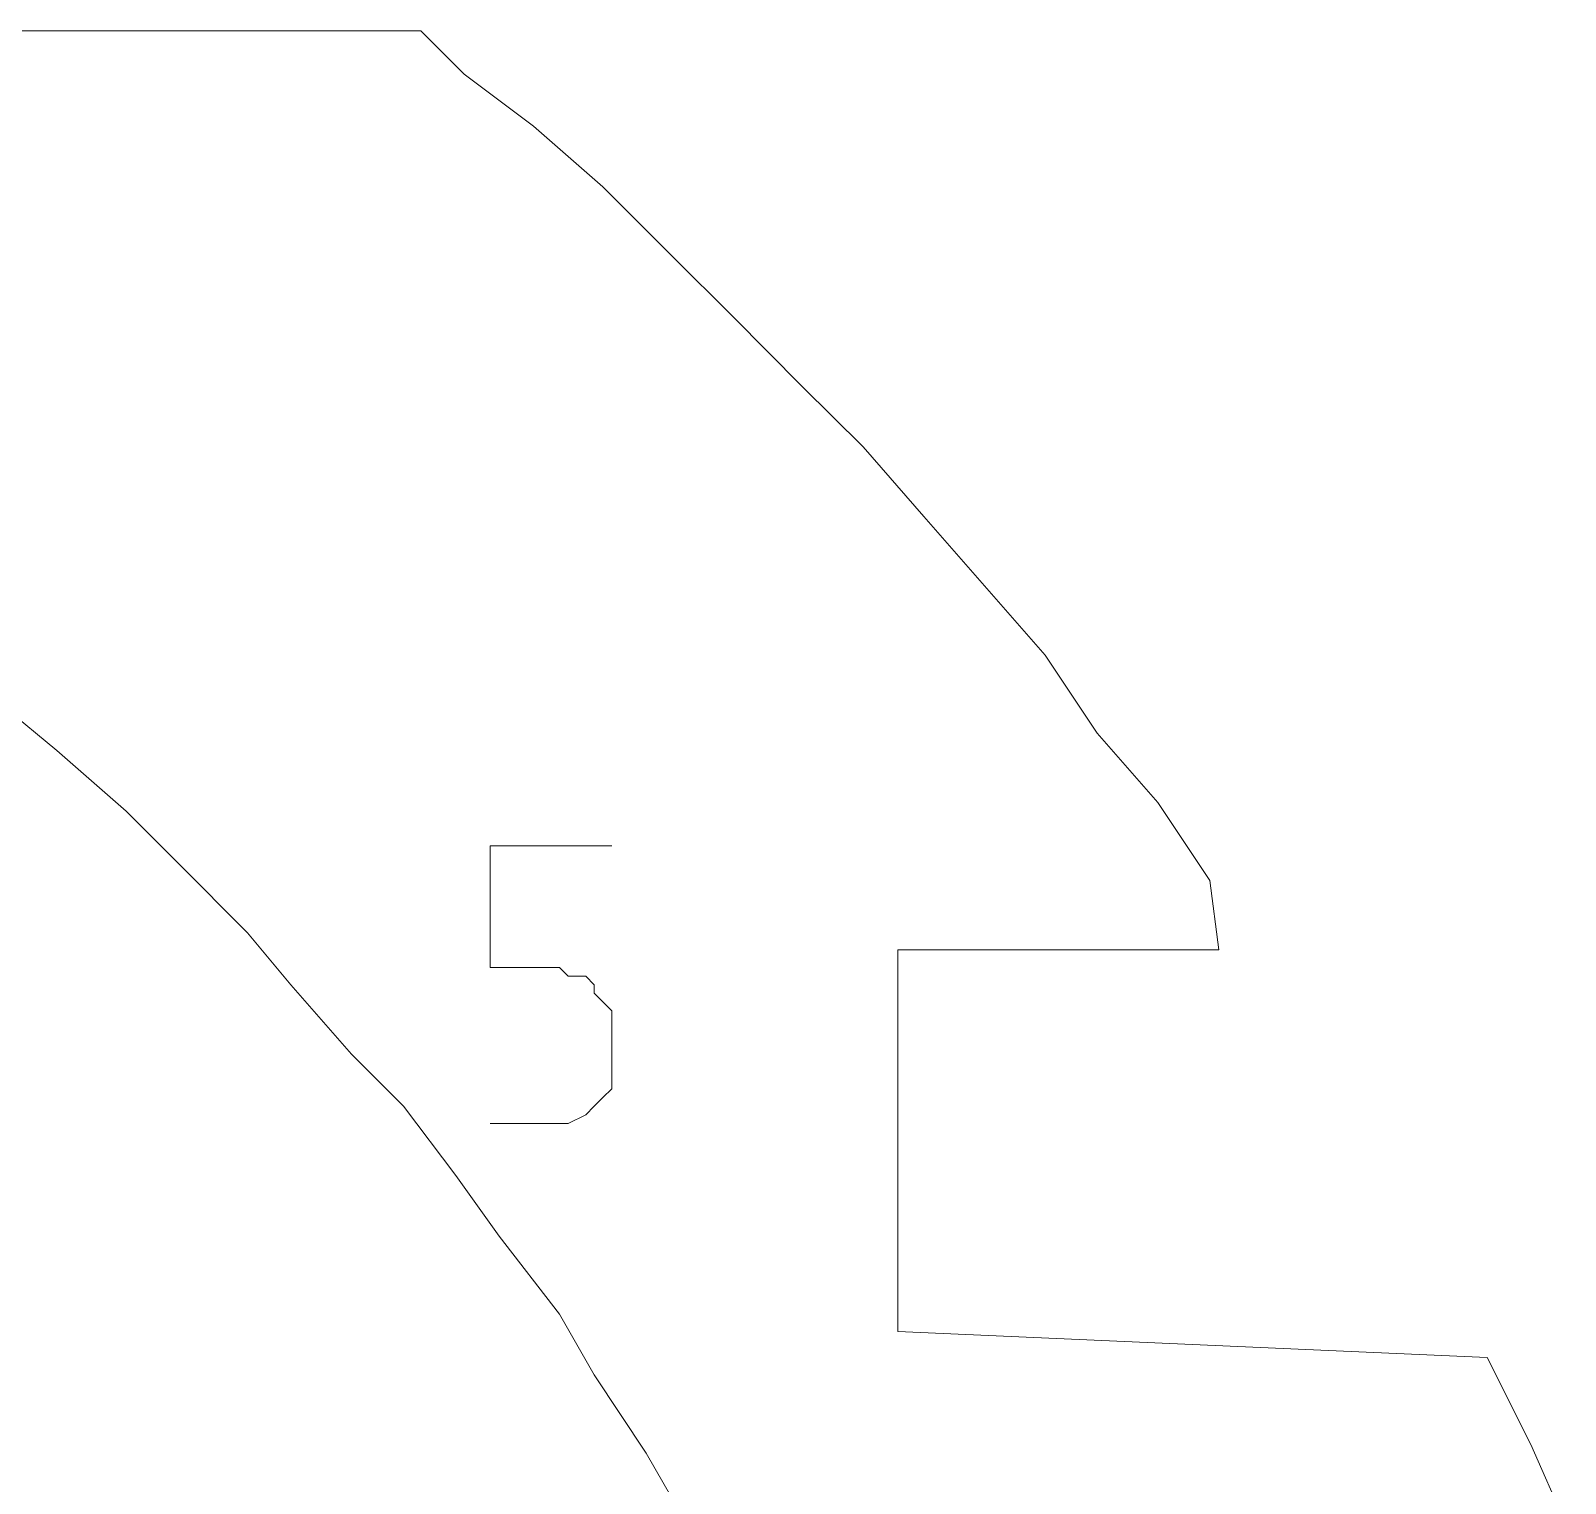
# Model space of a CAD drawing. Header units: centimetres. Extents: x -10.4 to 10.4, y -10.8 to 7.6.
# Drawn here: x -3.937 to -2.936, y -2.723 to -1.776 of the extents above; entities that cross this region are included whole.
import ezdxf
from ezdxf.lldxf.tags import DXFTag

# ---------------------------------------------------------------- set-up
doc = ezdxf.new("R2010")
doc.units = ezdxf.units.CM
doc.header["$MEASUREMENT"] = 0
doc.layers.add('layer 1', color=7, linetype='Continuous')
tags = doc.linetypes.add('New Line586', pattern=[0.2, 0.1, -0.1]).pattern_tags.tags
tags[6:7] = [DXFTag(74, 4), DXFTag(75, 0), DXFTag(340, '0'), DXFTag(46, 1.0), DXFTag(50, 0.0), DXFTag(44, 0.0), DXFTag(45, 0.0)]
tags[4:5] = [DXFTag(74, 4), DXFTag(75, 0), DXFTag(340, '0'), DXFTag(46, 1.0), DXFTag(50, 0.0), DXFTag(44, 0.0), DXFTag(45, 0.0)]
tags = doc.linetypes.add('New Line587', pattern=[0.2, 0.1, -0.1]).pattern_tags.tags
tags[6:7] = [DXFTag(74, 4), DXFTag(75, 0), DXFTag(340, '0'), DXFTag(46, 1.0), DXFTag(50, 0.0), DXFTag(44, 0.0), DXFTag(45, 0.0)]
tags[4:5] = [DXFTag(74, 4), DXFTag(75, 0), DXFTag(340, '0'), DXFTag(46, 1.0), DXFTag(50, 0.0), DXFTag(44, 0.0), DXFTag(45, 0.0)]
tags = doc.linetypes.add('New Line588', pattern=[0.2, 0.1, -0.1]).pattern_tags.tags
tags[6:7] = [DXFTag(74, 4), DXFTag(75, 0), DXFTag(340, '0'), DXFTag(46, 1.0), DXFTag(50, 0.0), DXFTag(44, 0.0), DXFTag(45, 0.0)]
tags[4:5] = [DXFTag(74, 4), DXFTag(75, 0), DXFTag(340, '0'), DXFTag(46, 1.0), DXFTag(50, 0.0), DXFTag(44, 0.0), DXFTag(45, 0.0)]
tags = doc.linetypes.add('New Line589', pattern=[0.2, 0.1, -0.1]).pattern_tags.tags
tags[6:7] = [DXFTag(74, 4), DXFTag(75, 0), DXFTag(340, '0'), DXFTag(46, 1.0), DXFTag(50, 0.0), DXFTag(44, 0.0), DXFTag(45, 0.0)]
tags[4:5] = [DXFTag(74, 4), DXFTag(75, 0), DXFTag(340, '0'), DXFTag(46, 1.0), DXFTag(50, 0.0), DXFTag(44, 0.0), DXFTag(45, 0.0)]
tags = doc.linetypes.add('New Line590', pattern=[0.2, 0.1, -0.1]).pattern_tags.tags
tags[6:7] = [DXFTag(74, 4), DXFTag(75, 0), DXFTag(340, '0'), DXFTag(46, 1.0), DXFTag(50, 0.0), DXFTag(44, 0.0), DXFTag(45, 0.0)]
tags[4:5] = [DXFTag(74, 4), DXFTag(75, 0), DXFTag(340, '0'), DXFTag(46, 1.0), DXFTag(50, 0.0), DXFTag(44, 0.0), DXFTag(45, 0.0)]
tags = doc.linetypes.add('New Line591', pattern=[0.2, 0.1, -0.1]).pattern_tags.tags
tags[6:7] = [DXFTag(74, 4), DXFTag(75, 0), DXFTag(340, '0'), DXFTag(46, 1.0), DXFTag(50, 0.0), DXFTag(44, 0.0), DXFTag(45, 0.0)]
tags[4:5] = [DXFTag(74, 4), DXFTag(75, 0), DXFTag(340, '0'), DXFTag(46, 1.0), DXFTag(50, 0.0), DXFTag(44, 0.0), DXFTag(45, 0.0)]
tags = doc.linetypes.add('New Line592', pattern=[0.2, 0.1, -0.1]).pattern_tags.tags
tags[6:7] = [DXFTag(74, 4), DXFTag(75, 0), DXFTag(340, '0'), DXFTag(46, 1.0), DXFTag(50, 0.0), DXFTag(44, 0.0), DXFTag(45, 0.0)]
tags[4:5] = [DXFTag(74, 4), DXFTag(75, 0), DXFTag(340, '0'), DXFTag(46, 1.0), DXFTag(50, 0.0), DXFTag(44, 0.0), DXFTag(45, 0.0)]
tags = doc.linetypes.add('New Line593', pattern=[0.2, 0.1, -0.1]).pattern_tags.tags
tags[6:7] = [DXFTag(74, 4), DXFTag(75, 0), DXFTag(340, '0'), DXFTag(46, 1.0), DXFTag(50, 0.0), DXFTag(44, 0.0), DXFTag(45, 0.0)]
tags[4:5] = [DXFTag(74, 4), DXFTag(75, 0), DXFTag(340, '0'), DXFTag(46, 1.0), DXFTag(50, 0.0), DXFTag(44, 0.0), DXFTag(45, 0.0)]
tags = doc.linetypes.add('New Line594', pattern=[0.2, 0.1, -0.1]).pattern_tags.tags
tags[6:7] = [DXFTag(74, 4), DXFTag(75, 0), DXFTag(340, '0'), DXFTag(46, 1.0), DXFTag(50, 0.0), DXFTag(44, 0.0), DXFTag(45, 0.0)]
tags[4:5] = [DXFTag(74, 4), DXFTag(75, 0), DXFTag(340, '0'), DXFTag(46, 1.0), DXFTag(50, 0.0), DXFTag(44, 0.0), DXFTag(45, 0.0)]
tags = doc.linetypes.add('New Line595', pattern=[0.2, 0.1, -0.1]).pattern_tags.tags
tags[6:7] = [DXFTag(74, 4), DXFTag(75, 0), DXFTag(340, '0'), DXFTag(46, 1.0), DXFTag(50, 0.0), DXFTag(44, 0.0), DXFTag(45, 0.0)]
tags[4:5] = [DXFTag(74, 4), DXFTag(75, 0), DXFTag(340, '0'), DXFTag(46, 1.0), DXFTag(50, 0.0), DXFTag(44, 0.0), DXFTag(45, 0.0)]
tags = doc.linetypes.add('New Line596', pattern=[0.2, 0.1, -0.1]).pattern_tags.tags
tags[6:7] = [DXFTag(74, 4), DXFTag(75, 0), DXFTag(340, '0'), DXFTag(46, 1.0), DXFTag(50, 0.0), DXFTag(44, 0.0), DXFTag(45, 0.0)]
tags[4:5] = [DXFTag(74, 4), DXFTag(75, 0), DXFTag(340, '0'), DXFTag(46, 1.0), DXFTag(50, 0.0), DXFTag(44, 0.0), DXFTag(45, 0.0)]
tags = doc.linetypes.add('New Line597', pattern=[0.2, 0.1, -0.1]).pattern_tags.tags
tags[6:7] = [DXFTag(74, 4), DXFTag(75, 0), DXFTag(340, '0'), DXFTag(46, 1.0), DXFTag(50, 0.0), DXFTag(44, 0.0), DXFTag(45, 0.0)]
tags[4:5] = [DXFTag(74, 4), DXFTag(75, 0), DXFTag(340, '0'), DXFTag(46, 1.0), DXFTag(50, 0.0), DXFTag(44, 0.0), DXFTag(45, 0.0)]
tags = doc.linetypes.add('New Line598', pattern=[0.2, 0.1, -0.1]).pattern_tags.tags
tags[6:7] = [DXFTag(74, 4), DXFTag(75, 0), DXFTag(340, '0'), DXFTag(46, 1.0), DXFTag(50, 0.0), DXFTag(44, 0.0), DXFTag(45, 0.0)]
tags[4:5] = [DXFTag(74, 4), DXFTag(75, 0), DXFTag(340, '0'), DXFTag(46, 1.0), DXFTag(50, 0.0), DXFTag(44, 0.0), DXFTag(45, 0.0)]
tags = doc.linetypes.add('New Line599', pattern=[0.2, 0.1, -0.1]).pattern_tags.tags
tags[6:7] = [DXFTag(74, 4), DXFTag(75, 0), DXFTag(340, '0'), DXFTag(46, 1.0), DXFTag(50, 0.0), DXFTag(44, 0.0), DXFTag(45, 0.0)]
tags[4:5] = [DXFTag(74, 4), DXFTag(75, 0), DXFTag(340, '0'), DXFTag(46, 1.0), DXFTag(50, 0.0), DXFTag(44, 0.0), DXFTag(45, 0.0)]
tags = doc.linetypes.add('New Line600', pattern=[0.2, 0.1, -0.1]).pattern_tags.tags
tags[6:7] = [DXFTag(74, 4), DXFTag(75, 0), DXFTag(340, '0'), DXFTag(46, 1.0), DXFTag(50, 0.0), DXFTag(44, 0.0), DXFTag(45, 0.0)]
tags[4:5] = [DXFTag(74, 4), DXFTag(75, 0), DXFTag(340, '0'), DXFTag(46, 1.0), DXFTag(50, 0.0), DXFTag(44, 0.0), DXFTag(45, 0.0)]
tags = doc.linetypes.add('New Line601', pattern=[0.2, 0.1, -0.1]).pattern_tags.tags
tags[6:7] = [DXFTag(74, 4), DXFTag(75, 0), DXFTag(340, '0'), DXFTag(46, 1.0), DXFTag(50, 0.0), DXFTag(44, 0.0), DXFTag(45, 0.0)]
tags[4:5] = [DXFTag(74, 4), DXFTag(75, 0), DXFTag(340, '0'), DXFTag(46, 1.0), DXFTag(50, 0.0), DXFTag(44, 0.0), DXFTag(45, 0.0)]
tags = doc.linetypes.add('New Line602', pattern=[0.2, 0.1, -0.1]).pattern_tags.tags
tags[6:7] = [DXFTag(74, 4), DXFTag(75, 0), DXFTag(340, '0'), DXFTag(46, 1.0), DXFTag(50, 0.0), DXFTag(44, 0.0), DXFTag(45, 0.0)]
tags[4:5] = [DXFTag(74, 4), DXFTag(75, 0), DXFTag(340, '0'), DXFTag(46, 1.0), DXFTag(50, 0.0), DXFTag(44, 0.0), DXFTag(45, 0.0)]
tags = doc.linetypes.add('New Line603', pattern=[0.2, 0.1, -0.1]).pattern_tags.tags
tags[6:7] = [DXFTag(74, 4), DXFTag(75, 0), DXFTag(340, '0'), DXFTag(46, 1.0), DXFTag(50, 0.0), DXFTag(44, 0.0), DXFTag(45, 0.0)]
tags[4:5] = [DXFTag(74, 4), DXFTag(75, 0), DXFTag(340, '0'), DXFTag(46, 1.0), DXFTag(50, 0.0), DXFTag(44, 0.0), DXFTag(45, 0.0)]
tags = doc.linetypes.add('New Line604', pattern=[0.2, 0.1, -0.1]).pattern_tags.tags
tags[6:7] = [DXFTag(74, 4), DXFTag(75, 0), DXFTag(340, '0'), DXFTag(46, 1.0), DXFTag(50, 0.0), DXFTag(44, 0.0), DXFTag(45, 0.0)]
tags[4:5] = [DXFTag(74, 4), DXFTag(75, 0), DXFTag(340, '0'), DXFTag(46, 1.0), DXFTag(50, 0.0), DXFTag(44, 0.0), DXFTag(45, 0.0)]
tags = doc.linetypes.add('New Line605', pattern=[0.2, 0.1, -0.1]).pattern_tags.tags
tags[6:7] = [DXFTag(74, 4), DXFTag(75, 0), DXFTag(340, '0'), DXFTag(46, 1.0), DXFTag(50, 0.0), DXFTag(44, 0.0), DXFTag(45, 0.0)]
tags[4:5] = [DXFTag(74, 4), DXFTag(75, 0), DXFTag(340, '0'), DXFTag(46, 1.0), DXFTag(50, 0.0), DXFTag(44, 0.0), DXFTag(45, 0.0)]
tags = doc.linetypes.add('New Line625', pattern=[0.2, 0.1, -0.1]).pattern_tags.tags
tags[6:7] = [DXFTag(74, 4), DXFTag(75, 0), DXFTag(340, '0'), DXFTag(46, 1.0), DXFTag(50, 0.0), DXFTag(44, 0.0), DXFTag(45, 0.0)]
tags[4:5] = [DXFTag(74, 4), DXFTag(75, 0), DXFTag(340, '0'), DXFTag(46, 1.0), DXFTag(50, 0.0), DXFTag(44, 0.0), DXFTag(45, 0.0)]
tags = doc.linetypes.add('New Line626', pattern=[0.2, 0.1, -0.1]).pattern_tags.tags
tags[6:7] = [DXFTag(74, 4), DXFTag(75, 0), DXFTag(340, '0'), DXFTag(46, 1.0), DXFTag(50, 0.0), DXFTag(44, 0.0), DXFTag(45, 0.0)]
tags[4:5] = [DXFTag(74, 4), DXFTag(75, 0), DXFTag(340, '0'), DXFTag(46, 1.0), DXFTag(50, 0.0), DXFTag(44, 0.0), DXFTag(45, 0.0)]
tags = doc.linetypes.add('New Line627', pattern=[0.2, 0.1, -0.1]).pattern_tags.tags
tags[6:7] = [DXFTag(74, 4), DXFTag(75, 0), DXFTag(340, '0'), DXFTag(46, 1.0), DXFTag(50, 0.0), DXFTag(44, 0.0), DXFTag(45, 0.0)]
tags[4:5] = [DXFTag(74, 4), DXFTag(75, 0), DXFTag(340, '0'), DXFTag(46, 1.0), DXFTag(50, 0.0), DXFTag(44, 0.0), DXFTag(45, 0.0)]
tags = doc.linetypes.add('New Line628', pattern=[0.2, 0.1, -0.1]).pattern_tags.tags
tags[6:7] = [DXFTag(74, 4), DXFTag(75, 0), DXFTag(340, '0'), DXFTag(46, 1.0), DXFTag(50, 0.0), DXFTag(44, 0.0), DXFTag(45, 0.0)]
tags[4:5] = [DXFTag(74, 4), DXFTag(75, 0), DXFTag(340, '0'), DXFTag(46, 1.0), DXFTag(50, 0.0), DXFTag(44, 0.0), DXFTag(45, 0.0)]
tags = doc.linetypes.add('New Line629', pattern=[0.2, 0.1, -0.1]).pattern_tags.tags
tags[6:7] = [DXFTag(74, 4), DXFTag(75, 0), DXFTag(340, '0'), DXFTag(46, 1.0), DXFTag(50, 0.0), DXFTag(44, 0.0), DXFTag(45, 0.0)]
tags[4:5] = [DXFTag(74, 4), DXFTag(75, 0), DXFTag(340, '0'), DXFTag(46, 1.0), DXFTag(50, 0.0), DXFTag(44, 0.0), DXFTag(45, 0.0)]
tags = doc.linetypes.add('New Line630', pattern=[0.2, 0.1, -0.1]).pattern_tags.tags
tags[6:7] = [DXFTag(74, 4), DXFTag(75, 0), DXFTag(340, '0'), DXFTag(46, 1.0), DXFTag(50, 0.0), DXFTag(44, 0.0), DXFTag(45, 0.0)]
tags[4:5] = [DXFTag(74, 4), DXFTag(75, 0), DXFTag(340, '0'), DXFTag(46, 1.0), DXFTag(50, 0.0), DXFTag(44, 0.0), DXFTag(45, 0.0)]
tags = doc.linetypes.add('New Line631', pattern=[0.2, 0.1, -0.1]).pattern_tags.tags
tags[6:7] = [DXFTag(74, 4), DXFTag(75, 0), DXFTag(340, '0'), DXFTag(46, 1.0), DXFTag(50, 0.0), DXFTag(44, 0.0), DXFTag(45, 0.0)]
tags[4:5] = [DXFTag(74, 4), DXFTag(75, 0), DXFTag(340, '0'), DXFTag(46, 1.0), DXFTag(50, 0.0), DXFTag(44, 0.0), DXFTag(45, 0.0)]
tags = doc.linetypes.add('New Line632', pattern=[0.2, 0.1, -0.1]).pattern_tags.tags
tags[6:7] = [DXFTag(74, 4), DXFTag(75, 0), DXFTag(340, '0'), DXFTag(46, 1.0), DXFTag(50, 0.0), DXFTag(44, 0.0), DXFTag(45, 0.0)]
tags[4:5] = [DXFTag(74, 4), DXFTag(75, 0), DXFTag(340, '0'), DXFTag(46, 1.0), DXFTag(50, 0.0), DXFTag(44, 0.0), DXFTag(45, 0.0)]
tags = doc.linetypes.add('New Line633', pattern=[0.2, 0.1, -0.1]).pattern_tags.tags
tags[6:7] = [DXFTag(74, 4), DXFTag(75, 0), DXFTag(340, '0'), DXFTag(46, 1.0), DXFTag(50, 0.0), DXFTag(44, 0.0), DXFTag(45, 0.0)]
tags[4:5] = [DXFTag(74, 4), DXFTag(75, 0), DXFTag(340, '0'), DXFTag(46, 1.0), DXFTag(50, 0.0), DXFTag(44, 0.0), DXFTag(45, 0.0)]
tags = doc.linetypes.add('New Line634', pattern=[0.2, 0.1, -0.1]).pattern_tags.tags
tags[6:7] = [DXFTag(74, 4), DXFTag(75, 0), DXFTag(340, '0'), DXFTag(46, 1.0), DXFTag(50, 0.0), DXFTag(44, 0.0), DXFTag(45, 0.0)]
tags[4:5] = [DXFTag(74, 4), DXFTag(75, 0), DXFTag(340, '0'), DXFTag(46, 1.0), DXFTag(50, 0.0), DXFTag(44, 0.0), DXFTag(45, 0.0)]
tags = doc.linetypes.add('New Line635', pattern=[0.2, 0.1, -0.1]).pattern_tags.tags
tags[6:7] = [DXFTag(74, 4), DXFTag(75, 0), DXFTag(340, '0'), DXFTag(46, 1.0), DXFTag(50, 0.0), DXFTag(44, 0.0), DXFTag(45, 0.0)]
tags[4:5] = [DXFTag(74, 4), DXFTag(75, 0), DXFTag(340, '0'), DXFTag(46, 1.0), DXFTag(50, 0.0), DXFTag(44, 0.0), DXFTag(45, 0.0)]
tags = doc.linetypes.add('New Line636', pattern=[0.2, 0.1, -0.1]).pattern_tags.tags
tags[6:7] = [DXFTag(74, 4), DXFTag(75, 0), DXFTag(340, '0'), DXFTag(46, 1.0), DXFTag(50, 0.0), DXFTag(44, 0.0), DXFTag(45, 0.0)]
tags[4:5] = [DXFTag(74, 4), DXFTag(75, 0), DXFTag(340, '0'), DXFTag(46, 1.0), DXFTag(50, 0.0), DXFTag(44, 0.0), DXFTag(45, 0.0)]
tags = doc.linetypes.add('New Line637', pattern=[0.2, 0.1, -0.1]).pattern_tags.tags
tags[6:7] = [DXFTag(74, 4), DXFTag(75, 0), DXFTag(340, '0'), DXFTag(46, 1.0), DXFTag(50, 0.0), DXFTag(44, 0.0), DXFTag(45, 0.0)]
tags[4:5] = [DXFTag(74, 4), DXFTag(75, 0), DXFTag(340, '0'), DXFTag(46, 1.0), DXFTag(50, 0.0), DXFTag(44, 0.0), DXFTag(45, 0.0)]

msp = doc.modelspace()

# ---------------------------------------------------------------- linework, layer by layer
at = {"layer": 'layer 1', "color": 5, "linetype": 'New Line605', "lineweight": 9}
msp.add_open_spline([(-3.6825, -1.77573), (-3.6825, -1.77573), (-4.85928, -1.77573), (-4.85928, -1.77573)], degree=3, dxfattribs=at)
at = {"layer": 'layer 1', "color": 5, "linetype": 'New Line604', "lineweight": 9}
msp.add_open_spline([(-3.65421, -1.80403), (-3.65421, -1.80403), (-3.6825, -1.77573), (-3.6825, -1.77573)], degree=3, dxfattribs=at)
at = {"layer": 'layer 1', "color": 5, "linetype": 'New Line603', "lineweight": 9}
msp.add_open_spline([(-3.60885, -1.83801), (-3.60885, -1.83801), (-3.65421, -1.80403), (-3.65421, -1.80403)], degree=3, dxfattribs=at)
at = {"layer": 'layer 1', "color": 5, "linetype": 'New Line602', "lineweight": 9}
msp.add_open_spline([(-3.56364, -1.87753), (-3.56364, -1.87753), (-3.60885, -1.83801), (-3.60885, -1.83801)], degree=3, dxfattribs=at)
at = {"layer": 'layer 1', "color": 5, "linetype": 'New Line601', "lineweight": 9}
msp.add_open_spline([(-3.51843, -1.92289), (-3.51843, -1.92289), (-3.56364, -1.87753), (-3.56364, -1.87753)], degree=3, dxfattribs=at)
at = {"layer": 'layer 1', "color": 5, "linetype": 'New Line600', "lineweight": 9}
msp.add_open_spline([(-3.47876, -1.9624), (-3.47876, -1.9624), (-3.51843, -1.92289), (-3.51843, -1.92289)], degree=3, dxfattribs=at)
at = {"layer": 'layer 1', "color": 5, "linetype": 'New Line599', "lineweight": 9}
msp.add_open_spline([(-3.43355, -2.00777), (-3.43355, -2.00777), (-3.47876, -1.9624), (-3.47876, -1.9624)], degree=3, dxfattribs=at)
at = {"layer": 'layer 1', "color": 5, "linetype": 'New Line598', "lineweight": 9}
msp.add_open_spline([(-3.39388, -2.04729), (-3.39388, -2.04729), (-3.43355, -2.00777), (-3.43355, -2.00777)], degree=3, dxfattribs=at)
at = {"layer": 'layer 1', "color": 5, "linetype": 'New Line597', "lineweight": 9}
msp.add_open_spline([(-3.35421, -2.09265), (-3.35421, -2.09265), (-3.39388, -2.04729), (-3.39388, -2.04729)], degree=3, dxfattribs=at)
at = {"layer": 'layer 1', "color": 5, "linetype": 'New Line596', "lineweight": 9}
msp.add_open_spline([(-3.31469, -2.13785), (-3.31469, -2.13785), (-3.35421, -2.09265), (-3.35421, -2.09265)], degree=3, dxfattribs=at)
at = {"layer": 'layer 1', "color": 5, "linetype": 'New Line595', "lineweight": 9}
msp.add_open_spline([(-3.27502, -2.18306), (-3.27502, -2.18306), (-3.31469, -2.13785), (-3.31469, -2.13785)], degree=3, dxfattribs=at)
at = {"layer": 'layer 1', "color": 5, "linetype": 'New Line594', "lineweight": 9}
msp.add_open_spline([(-3.24118, -2.23411), (-3.24118, -2.23411), (-3.27502, -2.18306), (-3.27502, -2.18306)], degree=3, dxfattribs=at)
at = {"layer": 'layer 1', "color": 5, "linetype": 'New Line625', "lineweight": 9}
msp.add_open_spline([(-3.95405, -2.21705), (-3.95405, -2.21705), (-3.92007, -2.24534), (-3.92007, -2.24534)], degree=3, dxfattribs=at)
at = {"layer": 'layer 1', "color": 5, "linetype": 'New Line593', "lineweight": 9}
msp.add_open_spline([(-3.20152, -2.27932), (-3.20152, -2.27932), (-3.24118, -2.23411), (-3.24118, -2.23411)], degree=3, dxfattribs=at)
at = {"layer": 'layer 1', "color": 5, "linetype": 'New Line626', "lineweight": 9}
msp.add_open_spline([(-3.92007, -2.24534), (-3.92007, -2.24534), (-3.87486, -2.28501), (-3.87486, -2.28501)], degree=3, dxfattribs=at)
at = {"layer": 'layer 1', "color": 5, "linetype": 'New Line592', "lineweight": 9}
msp.add_open_spline([(-3.16754, -2.33021), (-3.16754, -2.33021), (-3.20152, -2.27932), (-3.20152, -2.27932)], degree=3, dxfattribs=at)
at = {"layer": 'layer 1', "color": 5, "linetype": 'New Line627', "lineweight": 9}
msp.add_open_spline([(-3.87486, -2.28501), (-3.87486, -2.28501), (-3.84088, -2.31884), (-3.84088, -2.31884)], degree=3, dxfattribs=at)
at = {"layer": 'layer 1', "color": 1, "lineweight": 20}
for points in [[(-3.63714, -2.38681), (-3.63714, -2.38681), (-3.63714, -2.30761), (-3.63714, -2.30761)], [(-3.63714, -2.30761), (-3.63714, -2.30761), (-3.55795, -2.30761), (-3.55795, -2.30761)], [(-3.59762, -2.38681), (-3.59762, -2.38681), (-3.63714, -2.38681), (-3.63714, -2.38681)], [(-3.59193, -2.38681), (-3.59193, -2.38681), (-3.59762, -2.38681), (-3.59762, -2.38681)], [(-3.58624, -2.3925), (-3.58624, -2.3925), (-3.59193, -2.38681), (-3.59193, -2.38681)], [(-3.57486, -2.3925), (-3.57486, -2.3925), (-3.58624, -2.3925), (-3.58624, -2.3925)], [(-3.56933, -2.39818), (-3.56933, -2.39818), (-3.57486, -2.3925), (-3.57486, -2.3925)], [(-3.56933, -2.40372), (-3.56933, -2.40372), (-3.56933, -2.39818), (-3.56933, -2.39818)], [(-3.56364, -2.40941), (-3.56364, -2.40941), (-3.56933, -2.40372), (-3.56933, -2.40372)], [(-3.55795, -2.41509), (-3.55795, -2.41509), (-3.56364, -2.40941), (-3.56364, -2.40941)], [(-3.55795, -2.42078), (-3.55795, -2.42078), (-3.55795, -2.41509), (-3.55795, -2.41509)], [(-3.55795, -2.42647), (-3.55795, -2.42647), (-3.55795, -2.42078), (-3.55795, -2.42078)], [(-3.55795, -2.44908), (-3.55795, -2.44908), (-3.55795, -2.42647), (-3.55795, -2.42647)], [(-3.55795, -2.42647), (-3.55795, -2.42647), (-3.55795, -2.42647), (-3.55795, -2.42647)], [(-3.55795, -2.45477), (-3.55795, -2.45477), (-3.55795, -2.44908), (-3.55795, -2.44908)], [(-3.55795, -2.46599), (-3.55795, -2.46599), (-3.55795, -2.45477), (-3.55795, -2.45477)], [(-3.56933, -2.47738), (-3.56933, -2.47738), (-3.56364, -2.47169), (-3.56364, -2.47169)], [(-3.56364, -2.47169), (-3.56364, -2.47169), (-3.55795, -2.46599), (-3.55795, -2.46599)], [(-3.58624, -2.4886), (-3.58624, -2.4886), (-3.57486, -2.48306), (-3.57486, -2.48306)], [(-3.57486, -2.48306), (-3.57486, -2.48306), (-3.56933, -2.47738), (-3.56933, -2.47738)], [(-3.56933, -2.47738), (-3.56933, -2.47738), (-3.56933, -2.47738), (-3.56933, -2.47738)], [(-3.63714, -2.4886), (-3.63714, -2.4886), (-3.59762, -2.4886), (-3.59762, -2.4886)], [(-3.59762, -2.4886), (-3.59762, -2.4886), (-3.59762, -2.4886), (-3.59762, -2.4886)], [(-3.59762, -2.4886), (-3.59762, -2.4886), (-3.59193, -2.4886), (-3.59193, -2.4886)], [(-3.59193, -2.4886), (-3.59193, -2.4886), (-3.58624, -2.4886), (-3.58624, -2.4886)]]:
    msp.add_open_spline(points, degree=3, dxfattribs=at)
at = {"layer": 'layer 1', "color": 5, "linetype": 'New Line628', "lineweight": 9}
msp.add_open_spline([(-3.84088, -2.31884), (-3.84088, -2.31884), (-3.79567, -2.3642), (-3.79567, -2.3642)], degree=3, dxfattribs=at)
at = {"layer": 'layer 1', "color": 5, "linetype": 'New Line591', "lineweight": 9}
msp.add_open_spline([(-3.16185, -2.37543), (-3.16185, -2.37543), (-3.16754, -2.33021), (-3.16754, -2.33021)], degree=3, dxfattribs=at)
at = {"layer": 'layer 1', "color": 5, "linetype": 'New Line629', "lineweight": 9}
msp.add_open_spline([(-3.79567, -2.3642), (-3.79567, -2.3642), (-3.76738, -2.39818), (-3.76738, -2.39818)], degree=3, dxfattribs=at)
at = {"layer": 'layer 1', "color": 5, "linetype": 'New Line589', "lineweight": 9}
msp.add_open_spline([(-3.37128, -2.62437), (-3.37128, -2.62437), (-3.37128, -2.37543), (-3.37128, -2.37543)], degree=3, dxfattribs=at)
at = {"layer": 'layer 1', "color": 5, "linetype": 'New Line590', "lineweight": 9}
msp.add_open_spline([(-3.37128, -2.37543), (-3.37128, -2.37543), (-3.16185, -2.37543), (-3.16185, -2.37543)], degree=3, dxfattribs=at)
at = {"layer": 'layer 1', "color": 5, "linetype": 'New Line630', "lineweight": 9}
msp.add_open_spline([(-3.76738, -2.39818), (-3.76738, -2.39818), (-3.7277, -2.44339), (-3.7277, -2.44339)], degree=3, dxfattribs=at)
at = {"layer": 'layer 1', "color": 5, "linetype": 'New Line631', "lineweight": 9}
msp.add_open_spline([(-3.7277, -2.44339), (-3.7277, -2.44339), (-3.69373, -2.47738), (-3.69373, -2.47738)], degree=3, dxfattribs=at)
at = {"layer": 'layer 1', "color": 5, "linetype": 'New Line632', "lineweight": 9}
msp.add_open_spline([(-3.69373, -2.47738), (-3.69373, -2.47738), (-3.65974, -2.52258), (-3.65974, -2.52258)], degree=3, dxfattribs=at)
at = {"layer": 'layer 1', "color": 5, "linetype": 'New Line633', "lineweight": 9}
msp.add_open_spline([(-3.65974, -2.52258), (-3.65974, -2.52258), (-3.63146, -2.56225), (-3.63146, -2.56225)], degree=3, dxfattribs=at)
at = {"layer": 'layer 1', "color": 5, "linetype": 'New Line634', "lineweight": 9}
msp.add_open_spline([(-3.63146, -2.56225), (-3.63146, -2.56225), (-3.59193, -2.61315), (-3.59193, -2.61315)], degree=3, dxfattribs=at)
at = {"layer": 'layer 1', "color": 5, "linetype": 'New Line635', "lineweight": 9}
msp.add_open_spline([(-3.59193, -2.61315), (-3.59193, -2.61315), (-3.56933, -2.65267), (-3.56933, -2.65267)], degree=3, dxfattribs=at)
at = {"layer": 'layer 1', "color": 5, "linetype": 'New Line588', "lineweight": 9}
msp.add_open_spline([(-2.98655, -2.64144), (-2.98655, -2.64144), (-3.37128, -2.62437), (-3.37128, -2.62437)], degree=3, dxfattribs=at)
at = {"layer": 'layer 1', "color": 5, "linetype": 'New Line587', "lineweight": 9}
msp.add_open_spline([(-2.95826, -2.69802), (-2.95826, -2.69802), (-2.98655, -2.64144), (-2.98655, -2.64144)], degree=3, dxfattribs=at)
at = {"layer": 'layer 1', "color": 5, "linetype": 'New Line636', "lineweight": 9}
msp.add_open_spline([(-3.56933, -2.65267), (-3.56933, -2.65267), (-3.53534, -2.70371), (-3.53534, -2.70371)], degree=3, dxfattribs=at)
at = {"layer": 'layer 1', "color": 5, "linetype": 'New Line637', "lineweight": 9}
msp.add_open_spline([(-3.53534, -2.70371), (-3.53534, -2.70371), (-3.51275, -2.74324), (-3.51275, -2.74324)], degree=3, dxfattribs=at)
at = {"layer": 'layer 1', "color": 5, "linetype": 'New Line586', "lineweight": 9}
msp.add_open_spline([(-2.93566, -2.74893), (-2.93566, -2.74893), (-2.95826, -2.69802), (-2.95826, -2.69802)], degree=3, dxfattribs=at)

doc.saveas('drawing.dxf')
